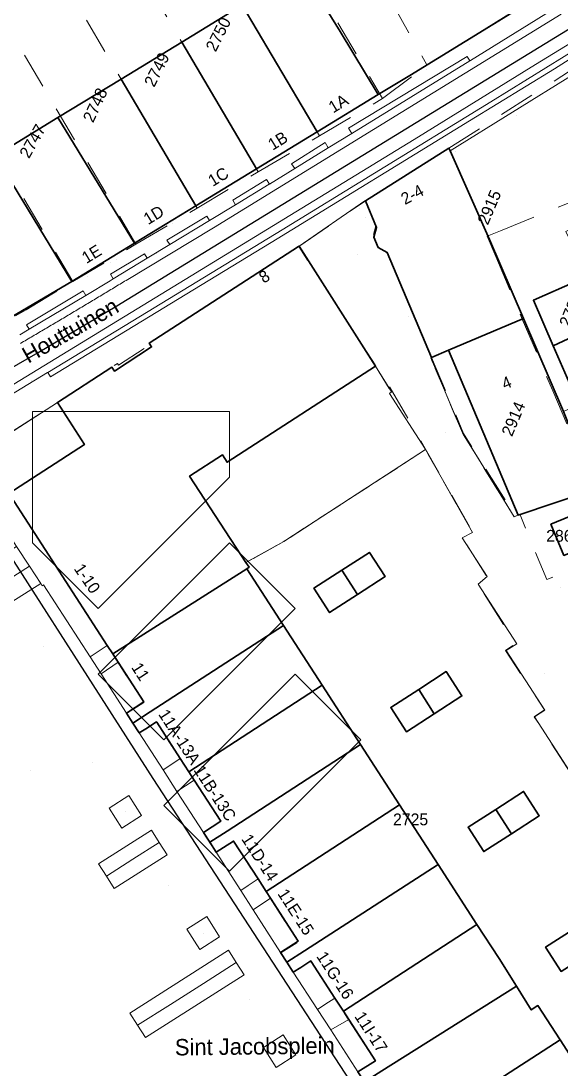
# Model space of a CAD drawing. Header units: metres. Extents: x 0 to 105485, y 0 to 425721.
# Drawn here: x 105071.6 to 105112.8, y 425357.4 to 425437.2 of the extents above; entities that cross this region are included whole.
import ezdxf
from ezdxf.enums import TextEntityAlignment as Align

# ---------------------------------------------------------------- set-up
doc = ezdxf.new("R2010")
doc.units = ezdxf.units.M
doc.header["$MEASUREMENT"] = 0
for name, pattern in [('GR-HAAG1-SO', [9, 6, -3]), ('IE-TERREINAFSCHEIDING_KUNSTMATIG-SO', [11, 4, -1, 4, -2]), ('KG-PERCEEL-SO', [19, 5.5, -4, 5.5, -4])]:
    doc.linetypes.add(name, pattern=pattern)
for name, color, linetype, lineweight in [('B-XX-GR-BEPLANTING_CULTUUR_BODEMBEDEKKER-G', 90, 'Continuous', 18), ('B-XX-GR-BOOM-G', 90, 'Continuous', 13), ('B-XX-GR-GROENVOORZIENING-G', 80, 'Continuous', 18), ('B-XX-GR-HAAG-G', 90, 'GR-HAAG1-SO', 13), ('B-XX-IE-MEUBILAIR-G', 7, 'Continuous', 18), ('B-XX-IE-TERREINAFSCHEIDING_KUNSTMATIG_MUUR-G', 90, 'IE-TERREINAFSCHEIDING_KUNSTMATIG-SO', 18), ('B-XX-KG-GRENS_PERCEEL-G', 150, 'KG-PERCEEL-SO', 18), ('B-XX-KG-GRENS_PERCEEL-T', 150, 'KG-PERCEEL-SO', 18), ('B-XX-OG-BEBOUWING-G', 7, 'Continuous', 35), ('B-XX-OG-BEBOUWING_HUISNUMMER-T', 7, 'Continuous', 18), ('B-XX-OG-BEBOUWING_STRAATNAAM-T', 7, 'Continuous', 18), ('B-XX-OG-GRENS-G', 7, 'Continuous', 18), ('B-XX-OG-TERREIN_ERF-G', 7, 'Continuous', 18), ('B-XX-VH-GESLOTENVERHARDING_BETON-G', 10, 'Continuous', 18), ('B-XX-VH-ONVERHARD_ZAND-G', 210, 'Continuous', 18), ('B-XX-VH-OPENVERHARDING-G', 90, 'Continuous', 18), ('B-XX-VH-OPENVERHARDING_SIERBESTRATING-G', 90, 'Continuous', 18), ('B-XX-VH-OPENVERHARDING_STRAATBAKSTEEN-G', 90, 'Continuous', 18)]:
    doc.layers.add(name, color=color, linetype=linetype, lineweight=lineweight)
doc.layers.add('GIS-WEGVAKKEN', color=2, linetype='Continuous')

msp = doc.modelspace()

# ---------------------------------------------------------------- linework, layer by layer
at = {"layer": 'B-XX-GR-BEPLANTING_CULTUUR_BODEMBEDEKKER-G', "ltscale": 0.5}
for points in [[(105071.106, 425400.634), (105069.675, 425399.736), (105070.638, 425398.22), (105071.272, 425397.223), (105072.272, 425395.707), (105073.129, 425394.408), (105073.244, 425394.233), (105073.342, 425394.296), (105076.89, 425388.811), (105078.191, 425389.684)], [(105079.014, 425388.412), (105077.719, 425387.529), (105079.655, 425384.536), (105080.97, 425385.39)], [(105081.957, 425383.844), (105081.94, 425383.87), (105081.137, 425383.35), (105080.633, 425383.024), (105082.438, 425380.221), (105082.959, 425380.557), (105083.752, 425381.068)], [(105084.813, 425379.427), (105083.502, 425378.571), (105085.511, 425375.455), (105086.83, 425376.31)], [(105079.304, 425375.787), (105080.806, 425376.751), (105079.829, 425378.274), (105078.326, 425377.31)], [(105087.81, 425374.8), (105087.032, 425374.3), (105086.483, 425373.947), (105088.373, 425371.038), (105088.923, 425371.408), (105089.675, 425371.915)], [(105090.616, 425370.46), (105089.314, 425369.568), (105091.389, 425366.327), (105092.73, 425367.19)], [(105085.234, 425366.555), (105086.752, 425367.52), (105085.77, 425369.065), (105084.252, 425368.1)], [(105093.725, 425365.642), (105093.7, 425365.68), (105092.924, 425365.177), (105092.36, 425364.811), (105094.212, 425361.988), (105094.773, 425362.349), (105095.535, 425362.84)], [(105096.586, 425361.213), (105095.223, 425360.421), (105097.286, 425357.223), (105098.61, 425358.08)], [(105091.056, 425357.562), (105092.552, 425358.514), (105091.582, 425360.037), (105090.087, 425359.084)]]:
    msp.add_lwpolyline(points, close=True, dxfattribs=at)
at = {"layer": 'B-XX-GR-BOOM-G', "color": 0, "true_color": 0x604a38}
for points in [[(105079.601, 425377.029, 3.537), (105079.601, 425377.029, 6.337)], [(105085.555, 425367.787, 3.52), (105085.555, 425367.787, 6.32)], [(105091.305, 425358.671, 3.51), (105091.305, 425358.671, 6.31)]]:
    msp.add_polyline3d(points, dxfattribs=at)
at = {"layer": 'B-XX-GR-GROENVOORZIENING-G', "ltscale": 0.5}
for points in [[(105078.612, 425389.034), (105078.191, 425389.684), (105076.89, 425388.811), (105077.719, 425387.529), (105079.014, 425388.412)], [(105084.394, 425380.075), (105083.752, 425381.068), (105082.959, 425380.557), (105082.438, 425380.221), (105083.502, 425378.571), (105084.813, 425379.427)], [(105090.287, 425370.968), (105089.675, 425371.915), (105088.923, 425371.408), (105088.373, 425371.038), (105089.314, 425369.568), (105090.616, 425370.46)], [(105096.171, 425361.855), (105095.535, 425362.84), (105094.773, 425362.349), (105094.212, 425361.988), (105095.223, 425360.421), (105096.586, 425361.213)]]:
    msp.add_lwpolyline(points, close=True, dxfattribs=at)
at = {"layer": 'B-XX-GR-HAAG-G', "color": 0, "ltscale": 0.5, "true_color": 0x427036}
for points in [[(105078.122, 425372.133, 3.579), (105080.136, 425373.41, 3.48), (105082.149, 425374.687, 3.451)], [(105080.498, 425360.773, 3.589), (105083.004, 425362.369, 3.503), (105085.509, 425363.965, 3.432), (105088.015, 425365.561, 3.45)]]:
    msp.add_polyline3d(points, dxfattribs=at)
at = {"layer": 'B-XX-IE-MEUBILAIR-G', "color": 0, "true_color": 0x604a38}
for points in [[(105109.849, 425436.498, 2.442), (105109.849, 425436.498, 3.942)], [(105105.767, 425435.44, 2.486), (105105.767, 425435.44, 3.986)], [(105102.495, 425433.511, 2.517), (105102.495, 425433.511, 4.017)], [(105110.132, 425432.853, 2.455), (105110.132, 425432.853, 3.955)], [(105109.34, 425429.985, 2.547), (105109.34, 425429.985, 5.547)], [(105095.961, 425427.888, 2.592), (105095.961, 425427.888, 4.092)], [(105104.679, 425427.267, 2.662), (105104.679, 425427.267, 5.662)], [(105089.664, 425425.693, 2.654), (105089.664, 425425.693, 4.154)], [(105090.41, 425426.096, 2.636), (105090.41, 425426.096, 4.136)], [(105094.174, 425425.063, 2.586), (105094.174, 425425.063, 4.086)], [(105096.781, 425424.692, 2.63), (105096.781, 425424.692, 4.13)], [(105085.407, 425423.053, 2.653), (105085.407, 425423.053, 4.153)], [(105097.424, 425422.928, 2.72), (105097.424, 425422.928, 5.72)], [(105097.846, 425422.253, 2.758), (105097.846, 425422.253, 4.258)], [(105083.158, 425421.769, 2.666), (105083.158, 425421.769, 4.166)], [(105081.382, 425420.588, 2.657), (105081.382, 425420.588, 4.157)], [(105078.892, 425419.033, 2.65), (105078.892, 425419.033, 4.15)], [(105081.971, 425419.503, 2.649), (105081.971, 425419.503, 4.149)], [(105097.285, 425419.411, 2.798), (105097.285, 425419.411, 4.298)], [(105078.416, 425418.843, 2.659), (105078.416, 425418.843, 4.159)], [(105076.71, 425417.762, 2.68), (105076.71, 425417.762, 4.18)], [(105083.679, 425416.703, 2.645), (105083.679, 425416.703, 4.145)], [(105101.157, 425414.704, 2.764), (105101.157, 425414.704, 4.264)], [(105072.449, 425409.826, 2.673), (105072.449, 425409.826, 4.173)], [(105103.932, 425405.917, 2.803), (105103.932, 425405.917, 4.303)], [(105112.73, 425394.066, 3.333), (105112.73, 425394.066, 4.833)], [(105073.32, 425389.592, 3.376), (105073.32, 425389.592, 4.876)], [(105111.489, 425387.534, 3.438), (105111.489, 425387.534, 4.938)], [(105077.084, 425380.795, 3.439), (105077.084, 425380.795, 4.939)], [(105072.371, 425380.14, 3.449), (105072.371, 425380.14, 4.949)], [(105082.857, 425371.395, 3.438), (105082.857, 425371.395, 4.938)], [(105089.028, 425362.729, 3.434), (105089.028, 425362.729, 4.934)]]:
    msp.add_polyline3d(points, dxfattribs=at)
at = {"layer": 'B-XX-IE-TERREINAFSCHEIDING_KUNSTMATIG_MUUR-G', "ltscale": 0.5, "flags": 128}
for points in [[(105109.333, 425399.541), (105109.179, 425399.475), (105105.25, 425405.854), (105102.826, 425411.577), (105102.88, 425411.61)], [(105098.614, 425410.949), (105099.84, 425408.979)], [(105102.428, 425404.587), (105102.396, 425404.644)], [(105102.428, 425404.587), (105091.629, 425397.599), (105088.756, 425395.994)], [(105106.002, 425398.289), (105102.428, 425404.587)], [(105071.272, 425397.223), (105072.272, 425395.707)], [(105072.272, 425395.707), (105073.129, 425394.408)], [(105073.129, 425394.408), (105073.244, 425394.233)]]:
    msp.add_lwpolyline(points, dxfattribs=at)
at = {"layer": 'B-XX-IE-TERREINAFSCHEIDING_KUNSTMATIG_MUUR-G', "color": 0, "ltscale": 0.5, "true_color": 0x8c7868}
for points in [[(105109.333, 425399.541, 3.335), (105109.179, 425399.475, 3.349), (105107.869, 425401.601, 3.332), (105106.56, 425403.728, 3.171), (105105.25, 425405.854, 2.992), (105104.442, 425407.762, 2.815), (105103.634, 425409.669, 2.827), (105102.826, 425411.577, 2.829), (105102.88, 425411.61, 2.836)], [(105098.614, 425410.949, 2.553), (105099.84, 425408.979, 2.755)], [(105102.428, 425404.587, 2.777), (105102.396, 425404.644, 2.773)], [(105102.428, 425404.587, 2.777), (105100.268, 425403.189, 2.927), (105098.108, 425401.792, 2.946), (105095.949, 425400.394, 2.547), (105093.789, 425398.997, 3.025), (105091.629, 425397.599, 2.758), (105090.193, 425396.796, 2), (105088.756, 425395.994, 1.984)], [(105106.002, 425398.289, 3.43), (105104.811, 425400.388, 3.398), (105103.619, 425402.488, 3.234), (105102.428, 425404.587, 2.777)], [(105071.272, 425397.223, 3.072), (105072.272, 425395.707, 3.301)], [(105072.272, 425395.707, 3.301), (105073.129, 425394.408, 3.336)], [(105073.129, 425394.408, 3.336), (105073.244, 425394.233, 3.346)]]:
    msp.add_polyline3d(points, dxfattribs=at)
at = {"layer": 'B-XX-KG-GRENS_PERCEEL-G', "ltscale": 0.5, "flags": 128}
for points in [[(105088.523, 425449.358), (105099.16, 425431.31)], [(105083.632, 425446.625), (105094.35, 425428.471)], [(105078.914, 425443.989), (105089.696, 425425.724)], [(105097.504, 425442.855), (105102.528, 425433.863)], [(105074.194, 425441.352), (105085.041, 425422.976)], [(105102.528, 425433.863), (105111.763, 425439.551), (105112.397, 425441.25)], [(105069.465, 425438.71), (105080.378, 425420.224)], [(105064.594, 425435.989), (105070.014, 425426.791), (105075.56, 425417.38)], [(105099.16, 425431.31), (105102.528, 425433.863)], [(105104.21, 425427.53), (105113.979, 425433.765)], [(105094.35, 425428.471), (105099.16, 425431.31)], [(105089.696, 425425.724), (105094.35, 425428.471)], [(105097.85, 425423.53), (105104.21, 425427.53)], [(105085.041, 425422.976), (105089.696, 425425.724)], [(105108.132, 425421.25), (105118.002, 425425.254)], [(105080.378, 425420.224), (105085.041, 425422.976)], [(105092.778, 425420.047), (105097.85, 425423.53)], [(105097.85, 425423.53), (105098.655, 425421.623), (105098.431, 425420.866), (105098.819, 425419.948), (105099.517, 425419.58), (105102.88, 425411.61)], [(105107.117, 425420.838), (105108.132, 425421.25)], [(105107.117, 425420.838), (105107.779, 425419.28)], [(105092.778, 425420.047), (105081.476, 425412.759), (105081.552, 425412.642), (105079.042, 425411.022), (105078.967, 425411.139), (105067.709, 425403.873), (105070.085, 425400.031)], [(105075.56, 425417.38), (105080.378, 425420.224)], [(105134.119, 425341.09), (105128.716, 425349.448), (105121.735, 425360.367), (105119.38, 425363.974), (105120.171, 425364.476), (105117.281, 425368.964), (105118.058, 425369.445), (105115.078, 425374.059), (105115.871, 425374.557), (105112.855, 425379.186), (105113.654, 425379.711), (105110.716, 425384.251), (105111.502, 425384.78), (105108.519, 425389.292), (105109.291, 425389.819), (105106.36, 425394.44), (105107.117, 425394.923), (105105.219, 425397.886), (105105.998, 425398.34), (105102.411, 425404.678), (105099.732, 425409.297), (105098.643, 425410.964), (105092.778, 425420.047)], [(105107.779, 425419.28), (105109.797, 425414.526)], [(105072.01, 425415.23), (105073.967, 425416.415), (105075.56, 425417.38)], [(105067.078, 425412.446), (105072.01, 425415.23)], [(105109.797, 425414.526), (105102.88, 425411.61)], [(105109.797, 425414.526), (105112.114, 425409.07)], [(105102.88, 425411.61), (105105.329, 425405.806), (105109.265, 425399.511), (105109.633, 425399.635)], [(105112.114, 425409.07), (105115.307, 425401.55)], [(105070.085, 425400.031), (105071.086, 425400.66), (105080.975, 425385.349), (105079.657, 425384.497), (105080.627, 425382.995), (105081.945, 425383.846), (105086.824, 425376.291), (105085.506, 425375.44), (105086.482, 425373.929), (105087.8, 425374.78), (105092.739, 425367.133), (105091.421, 425366.281), (105092.391, 425364.779), (105093.709, 425365.63), (105098.599, 425358.058), (105097.281, 425357.207), (105098.246, 425355.713), (105099.564, 425356.564), (105104.449, 425349.001), (105103.131, 425348.149), (105104.107, 425346.638), (105105.425, 425347.49), (105110.299, 425339.943), (105108.981, 425339.092), (105109.957, 425337.581), (105111.275, 425338.432), (105116.062, 425331.02), (105114.744, 425330.168), (105115.335, 425329.253), (105116.652, 425330.105), (105116.777, 425329.912), (105118.534, 425331.046), (105119.324, 425329.823), (105124.013, 425332.85), (105123.228, 425334.067), (105134.119, 425341.09)], [(105109.633, 425399.635), (105114.36, 425401.23)], [(105114.36, 425401.23), (105116.272, 425396.583), (105111.665, 425394.691), (105109.633, 425399.635)]]:
    msp.add_lwpolyline(points, dxfattribs=at)
at = {"layer": 'B-XX-OG-BEBOUWING-G', "ltscale": 0.5}
for points in [[(105093.421, 425440.498), (105095.918, 425436.4), (105098.833, 425431.618), (105101.227, 425433.062), (105111.763, 425439.551), (105111.864, 425439.52), (105112.397, 425441.25), (105109.312, 425446.861), (105107.98, 425449.283), (105099.155, 425443.765)], [(105098.833, 425431.618), (105095.918, 425436.4), (105093.421, 425440.498), (105093.004, 425441.182), (105088.476, 425438.421), (105094.17, 425428.776)], [(105088.476, 425438.421), (105083.861, 425435.609), (105089.555, 425425.962), (105094.17, 425428.776)], [(105084.939, 425423.148), (105089.555, 425425.962), (105083.861, 425435.609), (105079.245, 425432.795)], [(105074.425, 425429.856), (105080.254, 425420.292), (105084.939, 425423.148), (105079.245, 425432.795)], [(105074.425, 425429.856), (105069.658, 425426.95), (105075.488, 425417.387), (105080.254, 425420.292)], [(105062.393, 425420.474), (105066.972, 425412.386), (105075.488, 425417.387), (105069.658, 425426.95), (105067.766, 425425.797), (105068.499, 425423.972)], [(105107.29, 425420.573), (105104.3, 425427.326), (105104.21, 425427.53), (105097.85, 425423.53), (105098.705, 425421.503), (105098.481, 425420.746), (105098.812, 425419.963), (105099.51, 425419.596), (105102.88, 425411.61), (105104.188, 425412.161), (105109.901, 425414.57)], [(105112.163, 425412.494), (105121.905, 425417.04), (105119.66, 425421.65), (105116.654, 425420.171), (105114.205, 425418.966), (105113.38, 425418.56), (105113.889, 425417.378), (105110.652, 425415.957)], [(105078.612, 425389.034), (105088.817, 425395.516), (105088.994, 425395.63), (105088.756, 425395.994), (105084.457, 425402.565), (105086.958, 425404.185), (105087.317, 425403.631), (105098.614, 425410.949), (105092.816, 425420.07), (105092.748, 425420.04), (105081.39, 425412.7), (105081.57, 425412.4), (105078.74, 425410.57), (105078.55, 425410.86), (105074.392, 425408.177), (105076.448, 425404.97), (105070.701, 425401.26), (105071.05, 425400.72), (105071.106, 425400.634), (105078.191, 425389.684)], [(105121.905, 425417.04), (105112.163, 425412.494), (105114.117, 425408.017), (105124.15, 425412.43)], [(105115.296, 425401.546), (105114.375, 425403.864), (105112.931, 425407.496), (105109.901, 425414.57), (105104.188, 425412.161), (105109.481, 425399.609), (105115.006, 425401.449)], [(105115.36, 425397.5), (105114.382, 425399.909), (105111.98, 425398.91), (105112.97, 425396.53)], [(105096.062, 425395.417), (105097.253, 425393.568), (105099.346, 425394.919), (105098.153, 425396.767)], [(105091.609, 425391.206), (105088.817, 425395.516), (105078.612, 425389.034), (105079.014, 425388.412), (105080.97, 425385.39), (105079.655, 425384.536), (105080.144, 425383.78), (105081.455, 425384.629)], [(105096.062, 425395.417), (105093.928, 425394.039), (105095.121, 425392.191), (105097.253, 425393.568)], [(105080.633, 425383.024), (105081.137, 425383.35), (105081.94, 425383.87), (105081.957, 425383.844), (105083.752, 425381.068), (105084.394, 425380.075), (105094.556, 425386.657), (105091.609, 425391.206), (105081.455, 425384.629), (105080.144, 425383.78)], [(105101.909, 425386.337), (105103.1, 425384.487), (105105.205, 425385.846), (105104.011, 425387.694)], [(105085.511, 425375.455), (105085.997, 425374.701), (105087.319, 425375.557), (105097.481, 425382.14), (105094.556, 425386.657), (105084.394, 425380.075), (105084.813, 425379.427), (105086.83, 425376.31)], [(105101.909, 425386.337), (105099.784, 425384.965), (105100.978, 425383.117), (105103.1, 425384.487)], [(105085.997, 425374.701), (105086.483, 425373.947), (105087.032, 425374.3), (105087.81, 425374.8), (105089.675, 425371.915), (105090.287, 425370.968), (105100.453, 425377.553), (105097.481, 425382.14), (105087.319, 425375.557)], [(105107.788, 425377.206), (105108.98, 425375.356), (105111.096, 425376.723), (105109.902, 425378.571)], [(105103.385, 425373.025), (105100.453, 425377.553), (105090.287, 425370.968), (105090.616, 425370.46), (105092.73, 425367.19), (105091.389, 425366.327), (105091.875, 425365.569), (105093.214, 425366.437)], [(105107.788, 425377.206), (105105.676, 425375.842), (105106.87, 425373.993), (105108.98, 425375.356)], [(105093.725, 425365.642), (105095.535, 425362.84), (105096.171, 425361.855), (105106.35, 425368.448), (105103.385, 425373.025), (105093.214, 425366.437), (105091.875, 425365.569), (105092.36, 425364.811), (105092.924, 425365.177), (105093.7, 425365.68)], [(105109.357, 425363.742), (105108.029, 425365.856), (105106.35, 425368.448), (105096.171, 425361.855), (105096.586, 425361.213), (105098.61, 425358.08), (105097.286, 425357.223), (105097.774, 425356.466), (105099.112, 425357.306)], [(105113.674, 425368.067), (105111.573, 425366.71), (105112.76, 425364.87), (105114.86, 425366.226)], [(105112.677, 425359.658), (105110.987, 425362.277), (105110.482, 425361.951), (105109.357, 425363.742), (105099.112, 425357.306), (105097.774, 425356.466), (105098.262, 425355.709), (105099.59, 425356.57), (105102.035, 425352.79)], [(105115.103, 425354.792), (105113.818, 425356.784), (105114.322, 425357.109), (105112.677, 425359.658), (105102.035, 425352.79), (105102.113, 425352.669), (105102.499, 425352.073), (105104.48, 425349.01), (105103.14, 425348.148), (105103.629, 425347.389), (105104.967, 425348.252)]]:
    msp.add_lwpolyline(points, close=True, dxfattribs=at)
at = {"layer": 'B-XX-OG-GRENS-G'}
for points in [[(105072.5, 425407.5, 2.877), (105087.5, 425407.5, 1.983), (105087.5, 425402.5, 1.975), (105077.5, 425392.5, 3.646), (105072.5, 425397.5, 3.213)], [(105087.5, 425397.5, 2.007), (105092.5, 425392.5, 4.847), (105082.5, 425382.5, 3.494), (105077.5, 425387.5, 3.53)], [(105092.5, 425387.5, 4.854), (105097.5, 425382.5, 4.87), (105087.5, 425372.5, 3.579), (105082.5, 425377.5, 3.473)]]:
    msp.add_polyline3d(points, close=True, dxfattribs=at)
at = {"layer": 'B-XX-OG-TERREIN_ERF-G', "ltscale": 0.5}
for points in [[(105069.658, 425426.95), (105074.425, 425429.856), (105079.245, 425432.795), (105083.861, 425435.609), (105088.476, 425438.421)], [(105113.69, 425379.66), (105110.72, 425384.25), (105111.51, 425384.76), (105108.58, 425389.3), (105109.38, 425389.81), (105106.45, 425394.34), (105107.117, 425394.923), (105105.219, 425397.886), (105106.002, 425398.289), (105102.428, 425404.587), (105091.629, 425397.599), (105088.756, 425395.994), (105088.994, 425395.63), (105088.817, 425395.516), (105091.609, 425391.206), (105094.556, 425386.657), (105097.481, 425382.14), (105100.453, 425377.553), (105103.385, 425373.025), (105106.35, 425368.448), (105108.029, 425365.856), (105109.357, 425363.742), (105110.482, 425361.951), (105110.987, 425362.277), (105112.677, 425359.658), (105114.322, 425357.109)]]:
    msp.add_lwpolyline(points, dxfattribs=at)
for points in [[(105114.048, 425433.379), (105113.802, 425433.226), (105104.3, 425427.326), (105107.29, 425420.573), (105109.901, 425414.57), (105112.931, 425407.496), (105114.117, 425408.017), (105112.163, 425412.494), (105110.652, 425415.957), (105113.889, 425417.378), (105113.38, 425418.56), (105114.205, 425418.966), (105113.125, 425421.182), (105115.58, 425422.377), (105116.654, 425420.171), (105119.66, 425421.65)], [(105104.188, 425412.161), (105102.88, 425411.61), (105102.826, 425411.577), (105105.25, 425405.854), (105109.179, 425399.475), (105109.481, 425399.609)], [(105099.68, 425408.847), (105099.84, 425408.979), (105098.614, 425410.949), (105087.317, 425403.631), (105086.958, 425404.185), (105084.457, 425402.565), (105088.756, 425395.994), (105091.629, 425397.599), (105102.428, 425404.587), (105102.396, 425404.644)], [(105097.253, 425393.568), (105095.121, 425392.191), (105093.928, 425394.039), (105096.062, 425395.417), (105098.153, 425396.767), (105099.346, 425394.919)], [(105104.011, 425387.694), (105105.205, 425385.846), (105103.1, 425384.487), (105100.978, 425383.117), (105099.784, 425384.965), (105101.909, 425386.337)], [(105109.902, 425378.571), (105111.096, 425376.723), (105108.98, 425375.356), (105106.87, 425373.993), (105105.676, 425375.842), (105107.788, 425377.206)], [(105115.799, 425369.439), (105116.987, 425367.599), (105114.86, 425366.226), (105112.76, 425364.87), (105111.573, 425366.71), (105113.674, 425368.067)]]:
    msp.add_lwpolyline(points, close=True, dxfattribs=at)
at = {"layer": 'B-XX-VH-GESLOTENVERHARDING_BETON-G', "ltscale": 0.5}
msp.add_lwpolyline([(105076.448, 425404.97), (105074.392, 425408.177), (105068.571, 425404.421), (105070.642, 425401.222), (105070.701, 425401.26)], close=True, dxfattribs=at)
at = {"layer": 'B-XX-VH-ONVERHARD_ZAND-G', "ltscale": 0.5}
for points in [[(105082.149, 425374.687), (105081.555, 425375.624), (105077.528, 425373.07), (105078.122, 425372.133), (105078.717, 425371.195), (105082.744, 425373.749)], [(105088.61, 425364.627), (105088.015, 425365.561), (105087.419, 425366.496), (105079.903, 425361.707), (105080.498, 425360.773), (105081.094, 425359.838)]]:
    msp.add_lwpolyline(points, close=True, dxfattribs=at)
at = {"layer": 'B-XX-VH-OPENVERHARDING-G', "ltscale": 0.5}
for points in [[(105113.656, 425434.461), (105117.319, 425436.755), (105117.38, 425436.793), (105117.226, 425437.022), (105117.178, 425437.094), (105107.393, 425431.053), (105098.549, 425425.632), (105091.515, 425421.311), (105080.136, 425414.393), (105073.664, 425410.464), (105073.868, 425410.128), (105091.136, 425420.634), (105105.769, 425429.623), (105112.242, 425433.576)], [(105105.811, 425434.182), (105105.604, 425434.504), (105096.574, 425429.055), (105096.82, 425428.658)], [(105092.472, 425425.984), (105095.02, 425427.551), (105094.78, 425427.955), (105092.223, 425426.34)], [(105090.548, 425424.801), (105090.321, 425425.149), (105087.757, 425423.563), (105087.959, 425423.23), (105090.532, 425424.791)], [(105082.947, 425420.19), (105085.969, 425422.023), (105085.771, 425422.358), (105082.738, 425420.535)], [(105081.238, 425419.153), (105081.029, 425419.487), (105078.445, 425417.936), (105078.647, 425417.582)], [(105072.249, 425413.744), (105076.554, 425416.325), (105076.351, 425416.672), (105072.03, 425414.086)], [(105111.98, 425398.91), (105114.382, 425399.909), (105115.36, 425397.5), (105112.97, 425396.53)], [(105072.272, 425395.707), (105071.272, 425397.223), (105068.668, 425395.547), (105069.639, 425394.036), (105070.089, 425394.322)], [(105073.129, 425394.408), (105072.272, 425395.707), (105070.089, 425394.322), (105070.925, 425393.005)], [(105079.304, 425375.787), (105078.326, 425377.31), (105079.829, 425378.274), (105080.806, 425376.751)], [(105078.122, 425372.133), (105077.528, 425373.07), (105081.555, 425375.624), (105082.149, 425374.687), (105082.744, 425373.749), (105078.717, 425371.195)], [(105085.234, 425366.555), (105084.252, 425368.1), (105085.77, 425369.065), (105086.752, 425367.52)], [(105087.419, 425366.496), (105088.015, 425365.561), (105088.61, 425364.627), (105081.094, 425359.838), (105080.498, 425360.773), (105079.903, 425361.707)], [(105091.056, 425357.562), (105090.087, 425359.084), (105091.582, 425360.037), (105092.552, 425358.514)]]:
    msp.add_lwpolyline(points, close=True, dxfattribs=at)
for points in [[(105068.571, 425404.421), (105074.392, 425408.177), (105078.55, 425410.86), (105078.74, 425410.57), (105081.57, 425412.4), (105081.39, 425412.7), (105092.748, 425420.04), (105092.816, 425420.07), (105097.805, 425423.522), (105097.85, 425423.53), (105104.21, 425427.53), (105104.3, 425427.326), (105113.802, 425433.226), (105114.048, 425433.379), (105113.656, 425434.461), (105112.242, 425433.576), (105105.769, 425429.623), (105091.136, 425420.634), (105073.868, 425410.128), (105073.664, 425410.464), (105073.634, 425410.446), (105061.427, 425403.026)], [(105115.006, 425401.449), (105109.481, 425399.609), (105109.179, 425399.475), (105105.25, 425405.854), (105102.826, 425411.577), (105102.88, 425411.61), (105099.51, 425419.596), (105098.812, 425419.963), (105098.481, 425420.746), (105098.705, 425421.503), (105097.85, 425423.53), (105097.805, 425423.522), (105092.816, 425420.07), (105098.614, 425410.949), (105099.84, 425408.979), (105099.68, 425408.847), (105102.396, 425404.644), (105102.428, 425404.587), (105106.002, 425398.289), (105105.219, 425397.886), (105107.117, 425394.923), (105106.45, 425394.34), (105109.38, 425389.81), (105108.58, 425389.3), (105111.51, 425384.76), (105110.72, 425384.25), (105113.69, 425379.66)], [(105097.286, 425357.223), (105095.223, 425360.421), (105094.212, 425361.988), (105092.36, 425364.811), (105091.875, 425365.569), (105091.389, 425366.327), (105089.314, 425369.568), (105088.373, 425371.038), (105086.483, 425373.947), (105085.997, 425374.701), (105085.511, 425375.455), (105083.502, 425378.571), (105082.438, 425380.221), (105080.633, 425383.024), (105080.144, 425383.78), (105079.655, 425384.536), (105077.719, 425387.529), (105076.89, 425388.811), (105073.342, 425394.296), (105073.244, 425394.233), (105073.129, 425394.408), (105070.925, 425393.005)]]:
    msp.add_lwpolyline(points, dxfattribs=at)
at = {"layer": 'B-XX-VH-OPENVERHARDING_SIERBESTRATING-G', "ltscale": 0.5}
for points in [[(105055.924, 425400.324), (105081.841, 425416.153), (105101.564, 425428.2), (105110.809, 425433.894), (105116.88, 425437.608)], [(105112.748, 425437.733), (105086.273, 425421.48), (105079.626, 425417.471), (105079.626, 425417.471), (105079.51, 425417.4), (105079.394, 425417.33), (105079.278, 425417.259), (105079.162, 425417.189), (105079.046, 425417.118), (105078.93, 425417.048), (105078.814, 425416.978), (105078.698, 425416.907), (105078.582, 425416.837), (105078.466, 425416.766), (105078.349, 425416.696), (105078.233, 425416.626), (105078.117, 425416.556), (105078.001, 425416.486), (105077.885, 425416.415), (105077.768, 425416.345), (105077.652, 425416.275), (105077.536, 425416.205), (105077.419, 425416.135), (105077.303, 425416.065), (105077.187, 425415.995), (105077.07, 425415.925), (105076.954, 425415.855), (105076.838, 425415.785), (105076.721, 425415.716), (105076.605, 425415.646), (105076.488, 425415.576), (105076.372, 425415.506), (105076.255, 425415.436), (105076.139, 425415.367), (105076.022, 425415.297), (105075.906, 425415.227), (105075.789, 425415.158), (105075.673, 425415.088), (105075.556, 425415.019), (105075.439, 425414.949), (105075.323, 425414.88), (105075.206, 425414.81), (105075.089, 425414.741), (105074.973, 425414.672), (105074.856, 425414.602), (105074.739, 425414.533), (105074.623, 425414.464), (105074.506, 425414.394), (105074.389, 425414.325), (105074.272, 425414.256), (105074.155, 425414.187), (105074.038, 425414.118), (105073.922, 425414.049), (105073.805, 425413.98), (105073.688, 425413.911), (105073.571, 425413.842), (105073.454, 425413.773), (105073.337, 425413.704), (105073.22, 425413.635), (105073.103, 425413.566), (105072.986, 425413.497), (105072.869, 425413.428), (105072.752, 425413.359), (105072.635, 425413.291), (105072.518, 425413.222), (105072.401, 425413.153), (105072.284, 425413.085), (105072.166, 425413.016), (105072.049, 425412.947), (105071.932, 425412.879), (105071.815, 425412.81), (105071.698, 425412.742), (105071.58, 425412.673)]]:
    msp.add_lwpolyline(points, dxfattribs=at)
at = {"layer": 'B-XX-VH-OPENVERHARDING_STRAATBAKSTEEN-G', "ltscale": 0.5}
for points in [[(105111.763, 425439.551), (105101.227, 425433.062), (105098.833, 425431.618), (105094.17, 425428.776), (105089.555, 425425.962), (105084.939, 425423.148), (105080.254, 425420.292), (105075.488, 425417.387), (105066.972, 425412.386)], [(105071.535, 425413.316), (105072.249, 425413.744), (105072.03, 425414.086), (105076.351, 425416.672), (105076.554, 425416.325), (105078.422, 425417.445), (105078.647, 425417.582), (105078.445, 425417.936), (105081.029, 425419.487), (105081.238, 425419.153), (105082.947, 425420.19), (105082.738, 425420.535), (105085.771, 425422.358), (105085.969, 425422.023), (105087.959, 425423.23), (105087.757, 425423.563), (105090.321, 425425.149), (105090.548, 425424.801), (105092.472, 425425.984), (105092.223, 425426.34), (105094.78, 425427.955), (105095.02, 425427.551), (105096.812, 425428.653), (105096.82, 425428.658), (105096.574, 425429.055), (105105.604, 425434.504), (105105.811, 425434.182), (105105.857, 425434.211), (105112.667, 425438.407)], [(105112.667, 425438.407), (105105.857, 425434.211), (105105.811, 425434.182), (105096.82, 425428.658), (105096.812, 425428.653), (105095.02, 425427.551), (105092.472, 425425.984), (105090.548, 425424.801), (105090.532, 425424.791), (105087.959, 425423.23), (105085.969, 425422.023), (105082.947, 425420.19), (105081.238, 425419.153), (105078.647, 425417.582), (105078.422, 425417.445), (105076.554, 425416.325), (105072.249, 425413.744), (105071.535, 425413.316)], [(105061.427, 425403.026), (105073.634, 425410.446), (105073.664, 425410.464), (105080.136, 425414.393), (105091.515, 425421.311), (105098.549, 425425.632), (105107.393, 425431.053), (105117.178, 425437.094), (105116.88, 425437.608), (105110.809, 425433.894), (105101.564, 425428.2), (105081.841, 425416.153), (105055.924, 425400.324)], [(105071.58, 425412.673), (105071.698, 425412.742), (105071.815, 425412.81), (105071.932, 425412.879), (105072.049, 425412.947), (105072.166, 425413.016), (105072.284, 425413.085), (105072.401, 425413.153), (105072.518, 425413.222), (105072.635, 425413.291), (105072.752, 425413.359), (105072.869, 425413.428), (105072.986, 425413.497), (105073.103, 425413.566), (105073.22, 425413.635), (105073.337, 425413.704), (105073.454, 425413.773), (105073.571, 425413.842), (105073.688, 425413.911), (105073.805, 425413.98), (105073.922, 425414.049), (105074.038, 425414.118), (105074.155, 425414.187), (105074.272, 425414.256), (105074.389, 425414.325), (105074.506, 425414.394), (105074.623, 425414.464), (105074.739, 425414.533), (105074.856, 425414.602), (105074.973, 425414.672), (105075.089, 425414.741), (105075.206, 425414.81), (105075.323, 425414.88), (105075.439, 425414.949), (105075.556, 425415.019), (105075.673, 425415.088), (105075.789, 425415.158), (105075.906, 425415.227), (105076.022, 425415.297), (105076.139, 425415.367), (105076.255, 425415.436), (105076.372, 425415.506), (105076.488, 425415.576), (105076.605, 425415.646), (105076.721, 425415.716), (105076.838, 425415.785), (105076.954, 425415.855), (105077.07, 425415.925), (105077.187, 425415.995), (105077.303, 425416.065), (105077.419, 425416.135), (105077.536, 425416.205), (105077.652, 425416.275), (105077.768, 425416.345), (105077.885, 425416.415), (105078.001, 425416.486), (105078.117, 425416.556), (105078.233, 425416.626), (105078.349, 425416.696), (105078.466, 425416.766), (105078.582, 425416.837), (105078.698, 425416.907), (105078.814, 425416.978), (105078.93, 425417.048), (105079.046, 425417.118), (105079.162, 425417.189), (105079.278, 425417.259), (105079.394, 425417.33), (105079.51, 425417.4), (105079.626, 425417.471), (105079.626, 425417.471), (105086.273, 425421.48), (105112.748, 425437.733)]]:
    msp.add_lwpolyline(points, dxfattribs=at)
at = {"layer": 'GIS-WEGVAKKEN'}
for points in [[(105066.425, 425408.256), (105072.94, 425411.97), (105078.92, 425415.52), (105115.603, 425437.982)], [(105066.425, 425408.256), (105066.48, 425403.19), (105081.65, 425379.56), (105119.26, 425321.9), (105124.56, 425308.94), (105131.011, 425285.284)]]:
    msp.add_lwpolyline(points, dxfattribs=at)

# ---------------------------------------------------------------- texts
at = {"layer": 'B-XX-KG-GRENS_PERCEEL-T'}
for s, rotation, p in [('2750', 63.2, (105086.646, 425436.201)), ('2749', 63.2, (105081.959, 425433.509)), ('2748', 65.1, (105077.267, 425430.814)), ('2747', 60.4, (105072.499, 425428.07)), ('2915', 66.9, (105107.286, 425423.037)), ('2783', 67.4, (105113.5, 425415.249)), ('2914', 66.9, (105109.121, 425406.933))]:
    msp.add_text(s, height=0.9, rotation=rotation, dxfattribs=at).set_placement(p, align=Align.MIDDLE_CENTER)
for s, p in [('2863', (105112.959, 425398.026)), ('2725', (105101.294, 425376.445))]:
    msp.add_text(s, height=0.9, dxfattribs=at).set_placement(p, align=Align.MIDDLE_CENTER)
at = {"layer": 'B-XX-OG-BEBOUWING_HUISNUMMER-T'}
for s, rotation, p in [('1A', 31.3, (105095.79, 425430.934)), ('1B', 31.3, (105091.177, 425428.096)), ('1C', 31.3, (105086.644, 425425.359)), ('2-4', 28.2, (105101.419, 425424.002)), ('1D', 31.3, (105081.726, 425422.452)), ('1E', 31.3, (105076.997, 425419.477)), ('8', 32.9, (105090.153, 425417.768)), ('4', 22.9, (105108.599, 425409.68)), ('1-10', 304.5, (105076.664, 425394.787)), ('11', 302.9, (105080.729, 425387.694)), ('11A-13A', 302.9, (105083.694, 425382.732)), ('11B-13C', 302.9, (105086.4, 425378.454)), ('11D-14', 302.9, (105089.821, 425373.543)), ('11E-15', 302.9, (105092.557, 425369.407)), ('11G-16', 302.9, (105095.553, 425364.586)), ('11I-17', 302.9, (105098.287, 425360.266))]:
    msp.add_text(s, height=0.9, rotation=rotation, dxfattribs=at).set_placement(p, align=Align.MIDDLE_CENTER)
at = {"layer": 'B-XX-OG-BEBOUWING_STRAATNAAM-T'}
for s, rotation, p in [('Houttuinen', 29.7, (105075.373, 425413.664)), ('Sint Jacobsplein', 0.7, (105089.426, 425359.174))]:
    msp.add_text(s, height=1.25, rotation=rotation, dxfattribs=at).set_placement(p, align=Align.MIDDLE_CENTER)

doc.saveas('drawing.dxf')
